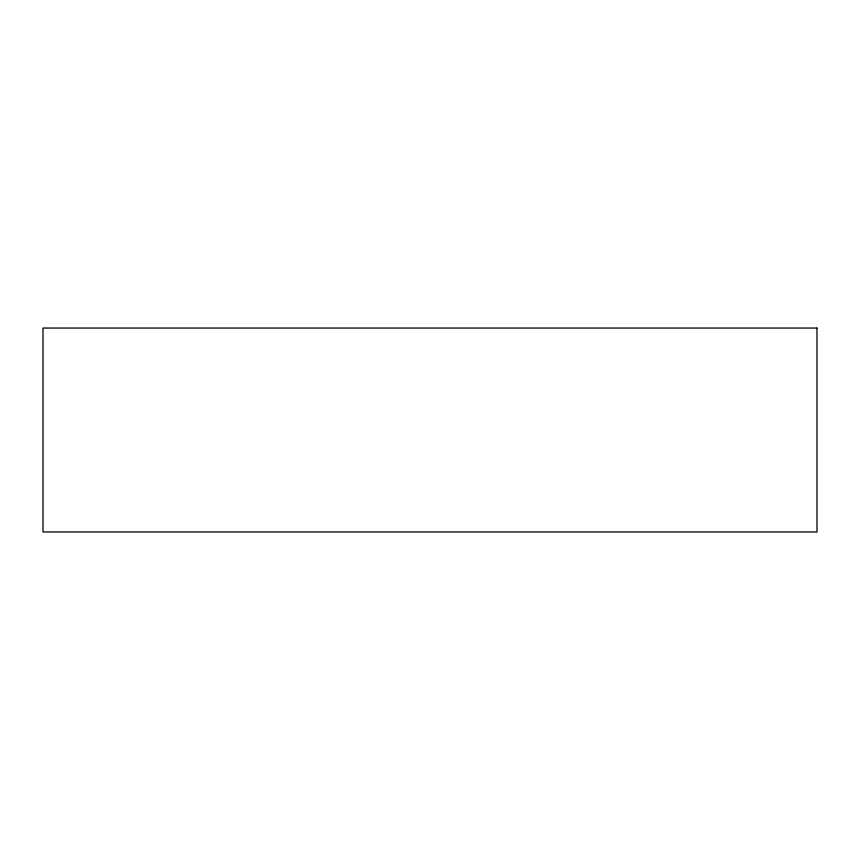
<?xml version="1.0" encoding="UTF-8"?>
<svg xmlns="http://www.w3.org/2000/svg" width="860" height="860" viewBox="0 0 860 860"><rect width="100%" height="100%" fill="white"/><g stroke="black" fill="none" stroke-linecap="round" stroke-linejoin="round"><path stroke-width="1.29" d="M816.978 328.047L43 328.047L43 531.953L816.978 531.953L816.978 328.047"/></g></svg>
